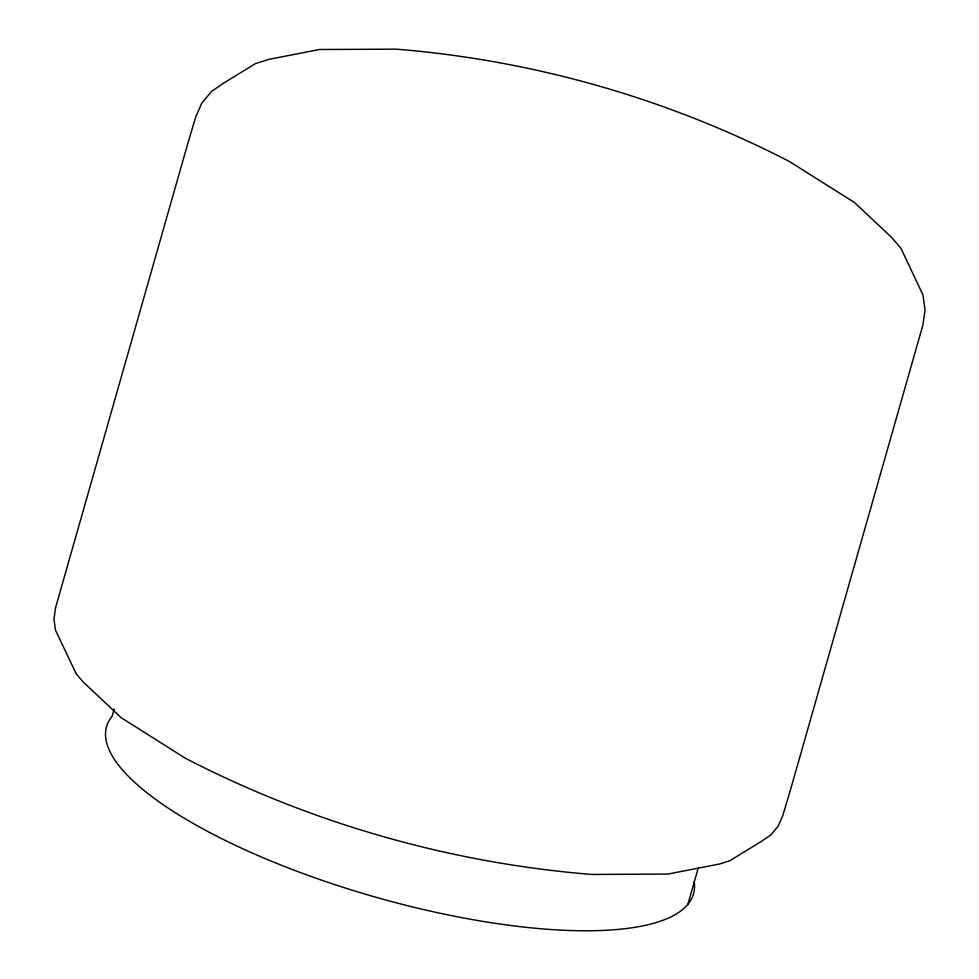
<?xml version="1.0" encoding="UTF-8"?>
<svg xmlns="http://www.w3.org/2000/svg" width="979" height="979" viewBox="0 0 979 979"><rect width="100%" height="100%" fill="white"/><g stroke="black" fill="none" stroke-linecap="round" stroke-linejoin="round"><path stroke-width="1.47" d="M114.225 708.931L112.144 716.224A305.154 90.239 15.9 0 0 375.912 897.241A305.154 90.239 15.9 0 0 694.184 881.626M687.894 904.327L698.284 867.822M55.546 607.775L53.967 619.034L55.522 630.268L76.203 673.833L83.093 681.91L121.237 717.729L185.325 758.236C311.334 823.351 450.426 863.013 591.793 874.455L667.935 874.063L719.736 863.955L729.82 860.737L761.552 841.279L770.938 834.842L778.17 826.129L782.759 815.727L791.154 787.495L922.928 324.918L925.033 309.915L922.952 294.936L900.949 248.299L891.747 237.53L854.422 202.469L789.563 161.584C667.702 98.598 533.163 60.245 396.458 49.17L319.472 49.501L268.784 59.389L255.335 63.684L223.995 82.909L211.476 91.488L201.821 103.113L195.714 116.966L187.319 145.198L55.546 607.775"/></g></svg>
